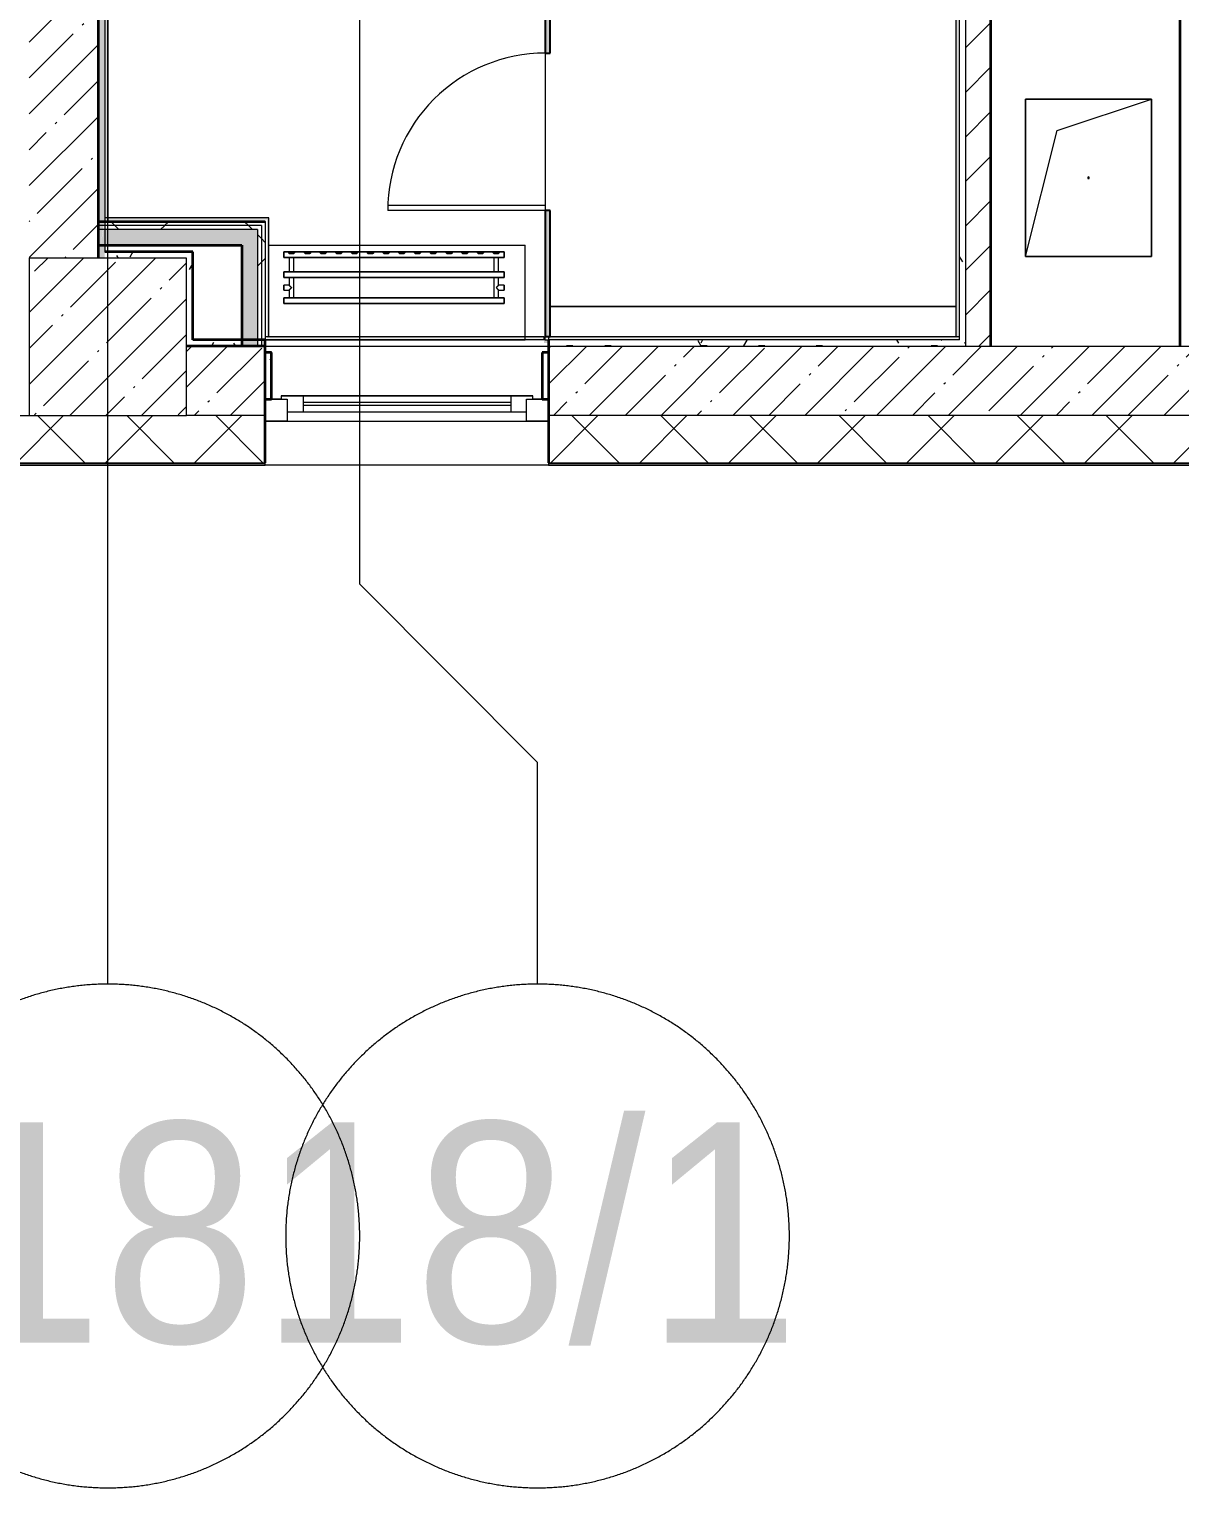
# Model space of a CAD drawing. Header units: millimetres. Extents: x 3914 to 443608, y -156176 to 78197.
# Drawn here: x 240374 to 244029, y -149484 to -144851 of the extents above; entities that cross this region are included whole.
import ezdxf

# ---------------------------------------------------------------- set-up
doc = ezdxf.new("R2010")
doc.units = ezdxf.units.MM
doc.linetypes.add('50_200_ШТРИХ_1Т_ш5_п1_п1_', pattern=[700, 500, -100, 0, -100])
doc.layers.add('A-AREA-PATT-2', color=7, linetype='Continuous', lineweight=5, true_color=0xcde0ef, transparency=1)
for name, color, linetype, lineweight in [('A-DOOR-1', 7, 'Continuous', 5), ('A-FLOR', 7, 'Continuous', 9), ('A-GENM', 7, 'Continuous', 9), ('A-GENM-1', 7, 'Continuous', 25), ('A-GLAZ', 7, 'Continuous', 9), ('A-GLAZ-1', 7, 'Continuous', 5), ('A-WALL', 7, 'Continuous', 5), ('A-WALL-1', 7, 'Continuous', 35), ('I-WALL', 7, 'Continuous', 5), ('S-COLS', 7, 'Continuous', 9), ('S-COLS-1', 7, 'Continuous', 5), ('Оси', 7, 'Continuous', 9), ('Оси-1', 7, '50_200_ШТРИХ_1Т_ш5_п1_п1_', 9)]:
    doc.layers.add(name, color=color, linetype=linetype, lineweight=lineweight)
doc.layers.add('A-WALL-FNSH-1', color=9, linetype='Continuous', lineweight=5, true_color=0x808080)
doc.layers.add('M-EQPM-6', color=7, linetype='Continuous', lineweight=9, true_color=0xd0d4d8)
doc.styles.add('Arial', font='arial.ttf', dxfattribs={"width": 0.9, "height": 700})
pattern_1 = [(45, (174964.42, -145977.62), (-114.04925, 114.04925), []), (45, (175078.47, -145977.62), (-114.04925, 114.04925), [201.612, -40.322, 6.706, -33.617])]
pattern_2 = [(0, (174964.42, -145977.62), (243.84, 60.96), [20.117, -162.763, 20.117, -162.763, -975.36]), (0, (174964.42, -145977.62), (243.84, 60.96), [-365.76, 20.117, -345.643, 20.117, -162.763, -426.72]), (0, (174964.42, -145977.62), (243.84, 60.96), [-914.4, 20.117, -101.803, 20.117, -284.683]), (120, (175055.86, -145947.14), (-174.71291, 180.691634), [20.117, -162.763, 20.117, -162.763, -975.36]), (120, (175055.86, -145947.14), (-174.71291, 180.691634), [-365.76, 20.117, -345.643, 20.117, -162.763, -426.72]), (120, (175055.86, -145947.14), (-174.71291, 180.691634), [-914.4, 20.117, -101.803, 20.117, -284.683]), (240, (175086.34, -145825.22), (-69.12709, -241.651634), [20.117, -162.763, 20.117, -162.763, -975.36]), (240, (175086.34, -145825.22), (-69.12709, -241.651634), [-365.76, 20.117, -345.643, 20.117, -162.763, -426.72]), (240, (175086.34, -145825.22), (-69.12709, -241.651634), [-914.4, 20.117, -101.803, 20.117, -284.683])]
pattern_3 = [(45, (174964.42, -145977.62), (-212.132, 212.132), []), (135, (174964.42, -145977.62), (-212.132, -212.132), [])]

# ---------------------------------------------------------------- blocks, each defined once
blk = doc.blocks.new('BSC_Колонна _Прямоугольная - 500х500-V290-Объем проектирования 2 этажа')
at = {"layer": 'S-COLS-1'}
h = blk.add_hatch(dxfattribs=at)
h.set_pattern_fill('FP_16', color=256, style=0, pattern_type=2)
h.set_pattern_definition([(45, (-65660, -150), (-114.04925, 114.04925), []), (45, (-65545.95, -150), (-114.04925, 114.04925), [201.613, -40.323, 6.706, -33.617])])
h.paths.add_polyline_path([(250, -250), (250, 250), (-250, 250), (-250, -250), (220.9, -250)])
for p, q in [((250, 250), (-250, 250)), ((-250, 250), (-250, -250)), ((250, -250), (250, 250)), ((-250, -250), (250, -250))]:
    blk.add_line(p, q, dxfattribs=at)
blk = doc.blocks.new('120_Окно_СКБ_1Ст - 120_Окно_СКБ_1Ст 900х2500_h_-22445987-Объем проектирования 2 этажа')
at = {"layer": 'A-GLAZ'}
for p, q in [((-450, -127), (-450, -57)), ((-450, -57), (-380, -57)), ((-380, -57), (-380, -127)), ((380, -87), (-380, -87)), ((-380, -87), (-380, -127)), ((-330, -137), (-330, -87)), ((330, -137), (330, -87)), ((380, -127), (380, -57)), ((380, -57), (450, -57)), ((380, -127), (380, -87)), ((450, -57), (450, -127)), ((-380, -127), (-450, -127)), ((-380, -127), (-400, -127)), ((-400, -127), (-400, -137)), ((-400, -137), (400, -137)), ((400, -137), (-400, -137)), ((450, -127), (380, -127)), ((400, -127), (380, -127)), ((400, -137), (400, -127))]:
    blk.add_line(p, q, dxfattribs=at)
at = {"layer": 'A-GLAZ-1'}
for p, q in [((450, -57), (-450, -57)), ((-430, -127), (-400, -127)), ((-330, -107), (330, -107)), ((330, -117), (-330, -117)), ((400, -127), (430, -127))]:
    blk.add_line(p, q, dxfattribs=at)
blk = doc.blocks.new('GM_Отверстие прямоугольное _в плите_ - Отверстие-21609437-Объем проектирования 2 этажа')
at = {"layer": 'A-GENM'}
for p, q in [((-200, -250), (-200, 250)), ((-200, 250), (200, 250)), ((200, 250), (-200, 250)), ((-200, 250), (-200, -250)), ((-100, 150), (200, 250)), ((200, 250), (200, -250)), ((200, -250), (200, 250)), ((-200, -250), (-100, 150)), ((200, -250), (-200, -250)), ((-200, -250), (200, -250))]:
    blk.add_line(p, q, dxfattribs=at)
for start, end in [(360, 180), (180, 360)]:
    blk.add_arc((0, 0), 2.5, start, end, dxfattribs=at)
blk = doc.blocks.new('radiator_prado_classic_z_tip_30_po exemplyaru - Classic Z Тип 30-500-V465-Объем проектирования 2 этажа')
at = {"layer": 'M-EQPM-6'}
for p, q in [((0, 228), (0, 210)), ((700, 228), (0, 228)), ((0, 210), (0, 228)), ((0, 228), (12.5, 228)), ((0, 210), (700, 210)), ((17.8, 210), (0, 210)), ((12.5, 228), (37.5, 228)), ((37.5, 228), (12.5, 228)), ((12.5, 228), (37.5, 228)), ((12.5, 228), (17.5, 223)), ((12.5, 228), (17.5, 223)), ((32.5, 223), (17.5, 223)), ((17.5, 223), (32.5, 223)), ((17.5, 210), (17.5, 164)), ((17.5, 210), (17.5, 164)), ((17.8, 210), (17.5, 210)), ((17.5, 210), (17.8, 210)), ((17.8, 210), (17.5, 210)), ((17.5, 210), (31.5, 210)), ((18.5, 210), (17.8, 210)), ((17.8, 210), (23.1, 210)), ((28.7, 210), (17.8, 210)), ((19.7, 210), (18.5, 210)), ((21.2, 210), (19.7, 210)), ((25, 210), (21.2, 210)), ((23.1, 210), (25, 210)), ((26.9, 210), (25, 210)), ((25, 210), (32.2, 210)), ((28.7, 210), (26.9, 210)), ((30.3, 210), (28.7, 210)), ((32.2, 210), (28.7, 210)), ((31.5, 210), (30.3, 210)), ((32.2, 210), (31.5, 210)), ((31.5, 210), (32.5, 210)), ((32.5, 210), (32.2, 210)), ((32.2, 210), (32.5, 210)), ((32.5, 210), (32.2, 210)), ((667.8, 210), (32.2, 210)), ((32.5, 223), (37.5, 228)), ((37.5, 228), (32.5, 223)), ((32.5, 164), (32.5, 210)), ((32.5, 164), (32.5, 210)), ((37.5, 228), (62.5, 228)), ((62.5, 228), (87.5, 228)), ((87.5, 228), (62.5, 228)), ((62.5, 228), (87.5, 228)), ((62.5, 228), (67.5, 223)), ((62.5, 228), (67.5, 223)), ((82.5, 223), (67.5, 223)), ((67.5, 223), (82.5, 223)), ((82.5, 223), (87.5, 228)), ((87.5, 228), (82.5, 223)), ((87.5, 228), (112.5, 228)), ((112.5, 228), (137.5, 228)), ((137.5, 228), (112.5, 228)), ((112.5, 228), (137.5, 228)), ((112.5, 228), (117.5, 223)), ((112.5, 228), (117.5, 223)), ((132.5, 223), (117.5, 223)), ((117.5, 223), (132.5, 223)), ((132.5, 223), (137.5, 228)), ((137.5, 228), (132.5, 223)), ((137.5, 228), (162.5, 228)), ((162.5, 228), (187.5, 228)), ((187.5, 228), (162.5, 228)), ((162.5, 228), (187.5, 228)), ((162.5, 228), (167.5, 223)), ((162.5, 228), (167.5, 223)), ((182.5, 223), (167.5, 223)), ((167.5, 223), (182.5, 223)), ((182.5, 223), (187.5, 228)), ((187.5, 228), (182.5, 223)), ((187.5, 228), (212.5, 228)), ((212.5, 228), (237.5, 228)), ((237.5, 228), (212.5, 228)), ((212.5, 228), (237.5, 228)), ((212.5, 228), (217.5, 223)), ((212.5, 228), (217.5, 223)), ((232.5, 223), (217.5, 223)), ((217.5, 223), (232.5, 223)), ((232.5, 223), (237.5, 228)), ((237.5, 228), (232.5, 223)), ((237.5, 228), (262.5, 228)), ((262.5, 228), (287.5, 228)), ((287.5, 228), (262.5, 228)), ((262.5, 228), (287.5, 228)), ((262.5, 228), (267.5, 223)), ((262.5, 228), (267.5, 223)), ((282.5, 223), (267.5, 223)), ((267.5, 223), (282.5, 223)), ((282.5, 223), (287.5, 228)), ((287.5, 228), (282.5, 223)), ((287.5, 228), (312.5, 228)), ((312.5, 228), (337.5, 228)), ((337.5, 228), (312.5, 228)), ((312.5, 228), (337.5, 228)), ((312.5, 228), (317.5, 223)), ((312.5, 228), (317.5, 223)), ((332.5, 223), (317.5, 223)), ((317.5, 223), (332.5, 223)), ((332.5, 223), (337.5, 228)), ((337.5, 228), (332.5, 223)), ((337.5, 228), (362.5, 228)), ((362.5, 228), (387.5, 228)), ((387.5, 228), (362.5, 228)), ((362.5, 228), (387.5, 228)), ((362.5, 228), (367.5, 223)), ((362.5, 228), (367.5, 223)), ((382.5, 223), (367.5, 223)), ((367.5, 223), (382.5, 223)), ((382.5, 223), (387.5, 228)), ((387.5, 228), (382.5, 223)), ((387.5, 228), (412.5, 228)), ((412.5, 228), (437.5, 228)), ((437.5, 228), (412.5, 228)), ((412.5, 228), (437.5, 228)), ((412.5, 228), (417.5, 223)), ((412.5, 228), (417.5, 223)), ((432.5, 223), (417.5, 223)), ((417.5, 223), (432.5, 223)), ((432.5, 223), (437.5, 228)), ((437.5, 228), (432.5, 223)), ((437.5, 228), (462.5, 228)), ((462.5, 228), (487.5, 228)), ((487.5, 228), (462.5, 228)), ((462.5, 228), (487.5, 228)), ((462.5, 228), (467.5, 223)), ((462.5, 228), (467.5, 223)), ((482.5, 223), (467.5, 223)), ((467.5, 223), (482.5, 223)), ((482.5, 223), (487.5, 228)), ((487.5, 228), (482.5, 223)), ((487.5, 228), (512.5, 228)), ((512.5, 228), (537.5, 228)), ((537.5, 228), (512.5, 228)), ((512.5, 228), (537.5, 228)), ((512.5, 228), (517.5, 223)), ((512.5, 228), (517.5, 223)), ((532.5, 223), (517.5, 223)), ((517.5, 223), (532.5, 223)), ((532.5, 223), (537.5, 228)), ((537.5, 228), (532.5, 223)), ((537.5, 228), (562.5, 228)), ((562.5, 228), (587.5, 228)), ((587.5, 228), (562.5, 228)), ((562.5, 228), (587.5, 228)), ((562.5, 228), (567.5, 223)), ((562.5, 228), (567.5, 223)), ((582.5, 223), (567.5, 223)), ((567.5, 223), (582.5, 223)), ((582.5, 223), (587.5, 228)), ((587.5, 228), (582.5, 223)), ((587.5, 228), (612.5, 228)), ((612.5, 228), (637.5, 228)), ((637.5, 228), (612.5, 228)), ((612.5, 228), (637.5, 228)), ((612.5, 228), (617.5, 223)), ((617.5, 223), (612.5, 228)), ((632.5, 223), (617.5, 223)), ((617.5, 223), (632.5, 223)), ((632.5, 223), (637.5, 228)), ((637.5, 228), (632.5, 223)), ((637.5, 228), (662.5, 228)), ((662.5, 228), (687.5, 228)), ((687.5, 228), (662.5, 228)), ((662.5, 228), (687.5, 228)), ((662.5, 228), (667.5, 223)), ((662.5, 228), (667.5, 223)), ((682.5, 223), (667.5, 223)), ((667.5, 223), (682.5, 223)), ((667.5, 210), (667.5, 164)), ((667.5, 210), (667.5, 164)), ((667.8, 210), (667.5, 210)), ((667.5, 210), (669.7, 210)), ((667.8, 210), (667.5, 210)), ((667.5, 210), (667.8, 210)), ((678.7, 210), (667.8, 210)), ((682.2, 210), (667.8, 210)), ((667.8, 210), (682.2, 210)), ((669.7, 210), (682.5, 210)), ((682.2, 210), (678.7, 210)), ((682.5, 210), (682.2, 210)), ((682.5, 210), (682.2, 210)), ((682.2, 210), (682.5, 210)), ((700, 210), (682.2, 210)), ((682.5, 223), (687.5, 228)), ((687.5, 228), (682.5, 223)), ((682.5, 164), (682.5, 210)), ((682.5, 164), (682.5, 210)), ((687.5, 228), (700, 228)), ((700, 210), (700, 228)), ((700, 228), (700, 210)), ((700, 164), (0, 164)), ((0, 164), (0, 146)), ((0, 146), (0, 164)), ((0, 164), (17.8, 164)), ((0, 146), (700, 146)), ((18.5, 146), (0, 146)), ((17.8, 164), (17.5, 164)), ((17.5, 164), (17.8, 164)), ((17.8, 164), (17.5, 164)), ((17.5, 164), (32.5, 164)), ((17.5, 146), (17.5, 121.5)), ((17.5, 146), (17.5, 121.5)), ((17.5, 146), (17.8, 146)), ((18.5, 146), (17.5, 146)), ((17.5, 146), (17.8, 146)), ((25, 146), (17.5, 146)), ((21.2, 164), (17.8, 164)), ((17.8, 164), (18.5, 164)), ((32.2, 164), (17.8, 164)), ((17.8, 146), (18.5, 146)), ((17.8, 146), (18.5, 146)), ((18.5, 164), (19.7, 164)), ((18.5, 146), (32.2, 146)), ((32.2, 146), (18.5, 146)), ((18.5, 146), (23.1, 146)), ((19.7, 164), (21.2, 164)), ((23.1, 164), (21.2, 164)), ((21.2, 164), (26.9, 164)), ((25, 164), (23.1, 164)), ((23.1, 146), (32.2, 146)), ((26.9, 164), (25, 164)), ((28.7, 146), (25, 146)), ((28.7, 164), (26.9, 164)), ((26.9, 164), (32.2, 164)), ((32.2, 164), (28.7, 164)), ((32.2, 146), (28.7, 146)), ((32.5, 164), (32.2, 164)), ((32.2, 164), (32.5, 164)), ((32.5, 164), (32.2, 164)), ((32.2, 164), (667.8, 164)), ((32.2, 146), (32.5, 146)), ((32.5, 146), (32.2, 146)), ((32.2, 146), (32.5, 146)), ((32.5, 146), (32.2, 146)), ((667.8, 146), (32.2, 146)), ((32.5, 82), (32.5, 146)), ((32.5, 82), (32.5, 146)), ((667.8, 164), (667.5, 164)), ((667.5, 164), (682.5, 164)), ((667.8, 164), (667.5, 164)), ((667.5, 164), (667.8, 164)), ((667.5, 146), (667.5, 82)), ((667.5, 146), (667.5, 82)), ((667.5, 146), (667.8, 146)), ((682.5, 146), (667.5, 146)), ((667.5, 146), (667.8, 146)), ((667.8, 146), (667.5, 146)), ((678.7, 164), (667.8, 164)), ((671.2, 164), (667.8, 164)), ((667.8, 164), (676.9, 164)), ((667.8, 146), (681.5, 146)), ((667.8, 146), (668.5, 146)), ((681.5, 146), (667.8, 146)), ((668.5, 146), (669.7, 146)), ((669.7, 146), (671.2, 146)), ((682.2, 164), (671.2, 164)), ((671.2, 146), (675, 146)), ((675, 146), (676.9, 146)), ((676.9, 164), (681.5, 164)), ((676.9, 146), (681.5, 146)), ((682.2, 164), (678.7, 164)), ((681.5, 164), (682.2, 164)), ((681.5, 146), (682.5, 146)), ((681.5, 146), (682.5, 146)), ((682.5, 146), (681.5, 146)), ((700, 146), (681.5, 146)), ((682.5, 164), (682.2, 164)), ((682.5, 164), (682.2, 164)), ((682.2, 164), (682.5, 164)), ((682.2, 164), (700, 164)), ((682.5, 121.5), (682.5, 146)), ((682.5, 121.5), (682.5, 146)), ((700, 146), (700, 164)), ((700, 164), (700, 146)), ((17.5, 121.5), (0, 121.5)), ((17.5, 121.5), (0, 121.5)), ((0, 121.5), (0, 120.5)), ((0, 106.5), (0, 121.5)), ((0, 120.5), (0, 107.5)), ((0, 120.5), (0, 119.3)), ((0, 114), (0, 120.5)), ((0, 120.5), (0, 120.5)), ((0, 119.3), (0, 117.8)), ((0, 117.8), (0, 114)), ((0, 114), (0, 110.3)), ((0, 112.1), (0, 114)), ((0, 110.3), (0, 112.1)), ((0, 107.5), (0, 110.3)), ((0, 110.3), (0, 108.7)), ((0, 108.7), (0, 107.5)), ((0, 107.5), (0, 106.5)), ((0, 107.5), (0, 107.5)), ((0, 106.5), (17.5, 106.5)), ((0, 106.5), (17.5, 106.5)), ((17.5, 106.5), (17.5, 82)), ((17.5, 106.5), (17.5, 82)), ((700, 121.5), (682.5, 121.5)), ((700, 121.5), (682.5, 121.5)), ((682.5, 82), (682.5, 106.5)), ((682.5, 106.5), (700, 106.5)), ((682.5, 82), (682.5, 106.5)), ((682.5, 106.5), (700, 106.5)), ((700, 121.5), (700, 106.5)), ((700, 120.5), (700, 121.5)), ((700, 121.5), (700, 120.5)), ((700, 120.5), (700, 121.5)), ((700, 107.5), (700, 120.5)), ((700, 120.5), (700, 119.3)), ((700, 119.3), (700, 120.5)), ((700, 119.3), (700, 117.8)), ((700, 114), (700, 119.3)), ((700, 117.8), (700, 115.9)), ((700, 115.9), (700, 114)), ((700, 114), (700, 112.1)), ((700, 110.3), (700, 114)), ((700, 112.1), (700, 110.3)), ((700, 110.3), (700, 108.7)), ((700, 107.5), (700, 110.3)), ((700, 108.7), (700, 107.5)), ((700, 106.5), (700, 107.5)), ((700, 107.5), (700, 106.5)), ((700, 106.5), (700, 107.5)), ((700, 82), (0, 82)), ((0, 82), (0, 64)), ((0, 64), (0, 82)), ((0, 82), (18.5, 82)), ((700, 64), (0, 64)), ((0, 64), (700, 64)), ((17.8, 82), (17.5, 82)), ((17.5, 82), (17.8, 82)), ((17.8, 82), (17.5, 82)), ((17.5, 82), (32.5, 82)), ((18.5, 82), (17.8, 82)), ((17.8, 82), (18.5, 82)), ((18.5, 82), (17.8, 82)), ((25, 82), (18.5, 82)), ((18.5, 82), (19.7, 82)), ((32.2, 82), (18.5, 82)), ((19.7, 82), (28.7, 82)), ((26.9, 82), (25, 82)), ((28.7, 82), (26.9, 82)), ((30.3, 82), (28.7, 82)), ((28.7, 82), (31.5, 82)), ((32.2, 82), (30.3, 82)), ((31.5, 82), (32.2, 82)), ((32.5, 82), (32.2, 82)), ((32.2, 82), (32.5, 82)), ((32.5, 82), (32.2, 82)), ((32.2, 82), (667.8, 82)), ((667.8, 82), (667.5, 82)), ((667.5, 82), (682.5, 82)), ((667.8, 82), (667.5, 82)), ((667.5, 82), (667.8, 82)), ((671.2, 82), (667.8, 82)), ((668.5, 82), (667.8, 82)), ((667.8, 82), (675, 82)), ((669.7, 82), (668.5, 82)), ((671.2, 82), (669.7, 82)), ((678.7, 82), (671.2, 82)), ((673.1, 82), (671.2, 82)), ((675, 82), (673.1, 82)), ((676.9, 82), (675, 82)), ((675, 82), (681.5, 82)), ((678.7, 82), (676.9, 82)), ((680.3, 82), (678.7, 82)), ((680.3, 82), (678.7, 82)), ((681.5, 82), (680.3, 82)), ((681.5, 82), (680.3, 82)), ((682.2, 82), (681.5, 82)), ((682.5, 82), (681.5, 82)), ((681.5, 82), (682.5, 82)), ((681.5, 82), (700, 82)), ((682.5, 82), (682.2, 82)), ((700, 64), (700, 82)), ((700, 82), (700, 64))]:
    blk.add_line(p, q, dxfattribs=at)
for points, knots in [([(23.6, 115.4), (23.1, 115.9), (22.4, 116.6), (21.6, 117.4), (21.1, 117.9), (20.8, 118.2), (20.5, 118.5), (20.2, 118.8), (19.9, 119.2), (19.6, 119.4), (19.3, 119.7), (19, 120), (18.7, 120.3), (18.5, 120.5), (18.3, 120.7), (18.1, 120.9), (17.9, 121.1), (17.8, 121.2), (17.7, 121.3), (17.5, 121.5), (17.5, 121.5), (17.5, 121.5)], [0.1428571, 0.1428571, 0.1428571, 0.1428571, 0.2857143, 0.3571429, 0.3928571, 0.4285714, 0.4642857, 0.5, 0.5357143, 0.5714286, 0.6071429, 0.6428571, 0.6785714, 0.7142857, 0.75, 0.7857143, 0.8214286, 0.8571429, 0.8928571, 0.9285714, 1, 1, 1, 1]), ([(18.5, 120.5), (18.4, 120.6), (18.3, 120.7), (18.1, 120.9), (17.9, 121.1), (17.8, 121.2), (17.7, 121.3), (17.5, 121.5), (17.5, 121.5), (17.5, 121.5)], [0.7142857, 0.7142857, 0.7142857, 0.7142857, 0.75, 0.7857143, 0.8214286, 0.8571429, 0.8928571, 0.9285714, 1, 1, 1, 1]), ([(17.5, 121.5), (17.5, 121.5), (17.5, 121.5), (17.7, 121.3), (17.8, 121.2), (17.9, 121.1), (18.1, 120.9), (18.3, 120.7), (18.4, 120.6), (18.5, 120.5)], [0, 0, 0, 0, 0.0714286, 0.1071429, 0.1428571, 0.1785714, 0.2142857, 0.25, 0.2857143, 0.2857143, 0.2857143, 0.2857143]), ([(17.5, 121.5), (17.5, 121.5), (17.5, 121.5), (17.7, 121.3), (17.8, 121.2), (17.9, 121.1), (18.1, 120.9), (18.3, 120.7), (18.4, 120.6), (18.5, 120.5)], [0, 0, 0, 0, 0.0714286, 0.1071429, 0.1428571, 0.1785714, 0.2142857, 0.25, 0.2857143, 0.2857143, 0.2857143, 0.2857143]), ([(25, 114), (24.5, 114.5), (23.6, 115.4), (22.4, 116.6), (21.6, 117.4), (21.1, 117.9), (20.8, 118.2), (20.5, 118.5), (20.2, 118.8), (19.8, 119.1), (19.6, 119.4), (19.3, 119.7), (19, 120), (18.7, 120.3), (18.5, 120.5), (18.3, 120.7), (18.1, 120.9), (17.9, 121.1), (17.8, 121.2), (17.7, 121.3), (17.5, 121.5), (17.5, 121.5), (17.5, 121.5)], [0, 0, 0, 0, 0.142857, 0.285714, 0.357143, 0.392857, 0.428571, 0.464286, 0.5, 0.535714, 0.571429, 0.607143, 0.642857, 0.678571, 0.714286, 0.75, 0.785714, 0.821429, 0.857143, 0.892857, 0.928571, 1, 1, 1, 1]), ([(17.5, 106.5), (17.5, 106.5), (17.5, 106.5), (17.7, 106.7), (17.8, 106.8), (17.9, 106.9), (18.1, 107.1), (18.3, 107.3), (18.5, 107.5), (18.7, 107.7), (19, 108), (19.3, 108.3), (19.6, 108.6), (19.8, 108.9), (20.3, 109.3), (20.7, 109.7), (21.1, 110.1), (21.6, 110.6), (22.4, 111.4), (23.6, 112.6), (24.5, 113.5), (25, 114)], [0, 0, 0, 0, 0.071429, 0.107143, 0.142857, 0.178571, 0.214286, 0.25, 0.285714, 0.321429, 0.357143, 0.392857, 0.428571, 0.464286, 0.5, 0.571429, 0.607143, 0.642857, 0.714286, 0.857143, 1, 1, 1, 1]), ([(23.6, 112.6), (23.1, 112.1), (22.4, 111.4), (21.6, 110.6), (21.1, 110.1), (20.8, 109.8), (20.5, 109.5), (20.2, 109.2), (19.9, 108.8), (19.6, 108.6), (19.3, 108.3), (19, 108), (18.7, 107.7), (18.5, 107.5), (18.3, 107.3), (18.1, 107.1), (17.9, 106.9), (17.8, 106.8), (17.7, 106.7), (17.5, 106.5), (17.5, 106.5), (17.5, 106.5)], [0.1428571, 0.1428571, 0.1428571, 0.1428571, 0.2857143, 0.3571429, 0.3928571, 0.4285714, 0.4642857, 0.5, 0.5357143, 0.5714286, 0.6071429, 0.6428571, 0.6785714, 0.7142857, 0.75, 0.7857143, 0.8214286, 0.8571429, 0.8928571, 0.9285714, 1, 1, 1, 1]), ([(23.6, 112.6), (23.1, 112.1), (22.4, 111.4), (21.6, 110.6), (21.1, 110.1), (20.8, 109.8), (20.5, 109.5), (20.2, 109.2), (19.8, 108.9), (19.6, 108.6), (19.3, 108.3), (19, 108), (18.7, 107.7), (18.5, 107.5), (18.3, 107.3), (18.1, 107.1), (17.9, 106.9), (17.8, 106.8), (17.7, 106.7), (17.5, 106.5), (17.5, 106.5), (17.5, 106.5)], [0.1428571, 0.1428571, 0.1428571, 0.1428571, 0.2857143, 0.3571429, 0.3928571, 0.4285714, 0.4642857, 0.5, 0.5357143, 0.5714286, 0.6071429, 0.6428571, 0.6785714, 0.7142857, 0.75, 0.7857143, 0.8214286, 0.8571429, 0.8928571, 0.9285714, 1, 1, 1, 1]), ([(17.5, 106.5), (17.5, 106.5), (17.5, 106.5), (17.7, 106.7), (17.8, 106.8), (17.9, 106.9), (18.1, 107.1), (18.3, 107.3), (18.4, 107.4), (18.5, 107.5)], [0, 0, 0, 0, 0.0714286, 0.1071429, 0.1428571, 0.1785714, 0.2142857, 0.25, 0.2857143, 0.2857143, 0.2857143, 0.2857143]), ([(18.5, 107.5), (18.4, 107.4), (18.3, 107.3), (18.1, 107.1), (17.9, 106.9), (17.8, 106.8), (17.7, 106.7), (17.5, 106.5), (17.5, 106.5), (17.5, 106.5)], [0.7142857, 0.7142857, 0.7142857, 0.7142857, 0.75, 0.7857143, 0.8214286, 0.8571429, 0.8928571, 0.9285714, 1, 1, 1, 1]), ([(18.5, 107.5), (18.4, 107.4), (18.3, 107.3), (18.1, 107.1), (17.9, 106.9), (17.8, 106.8), (17.7, 106.7), (17.5, 106.5), (17.5, 106.5), (17.5, 106.5)], [0.7142857, 0.7142857, 0.7142857, 0.7142857, 0.75, 0.7857143, 0.8214286, 0.8571429, 0.8928571, 0.9285714, 1, 1, 1, 1]), ([(19.6, 119.4), (19.7, 119.3), (19.9, 119.2), (20.3, 118.7), (20.7, 118.3), (21.1, 117.9), (21.6, 117.4), (21.9, 117.1), (22.1, 116.9)], [0.4285714, 0.4285714, 0.4285714, 0.4285714, 0.4642857, 0.5, 0.5714286, 0.6071429, 0.6428571, 0.7142857, 0.7142857, 0.7142857, 0.7142857]), ([(19.6, 119.4), (19.7, 119.3), (19.8, 119.1), (20.3, 118.7), (20.7, 118.3), (21.1, 117.9), (21.6, 117.4), (21.9, 117.1), (22.1, 116.9)], [0.4285714, 0.4285714, 0.4285714, 0.4285714, 0.4642857, 0.5, 0.5714286, 0.6071429, 0.6428571, 0.7142857, 0.7142857, 0.7142857, 0.7142857]), ([(19.6, 108.6), (19.7, 108.7), (19.9, 108.8), (20.3, 109.3), (20.7, 109.7), (21.1, 110.1), (21.6, 110.6), (21.9, 110.9), (22.1, 111.1)], [0.4285714, 0.4285714, 0.4285714, 0.4285714, 0.4642857, 0.5, 0.5714286, 0.6071429, 0.6428571, 0.7142857, 0.7142857, 0.7142857, 0.7142857]), ([(22.1, 111.1), (21.9, 110.9), (21.6, 110.6), (21.1, 110.1), (20.8, 109.8), (20.5, 109.5), (20.2, 109.2), (19.9, 108.8), (19.7, 108.7), (19.6, 108.6)], [0.2857143, 0.2857143, 0.2857143, 0.2857143, 0.3571429, 0.3928571, 0.4285714, 0.4642857, 0.5, 0.5357143, 0.5714286, 0.5714286, 0.5714286, 0.5714286]), ([(22.1, 116.9), (21.9, 117.1), (21.6, 117.4), (21.1, 117.9), (20.9, 118.1), (20.8, 118.2)], [0.2857143, 0.2857143, 0.2857143, 0.2857143, 0.3571429, 0.3928571, 0.4285714, 0.4285714, 0.4285714, 0.4285714]), ([(22.1, 111.1), (21.9, 110.9), (21.6, 110.6), (21.1, 110.1), (20.9, 109.9), (20.8, 109.8)], [0.2857143, 0.2857143, 0.2857143, 0.2857143, 0.3571429, 0.3928571, 0.4285714, 0.4285714, 0.4285714, 0.4285714]), ([(675, 114), (675.5, 114.5), (676.4, 115.4), (677.6, 116.6), (678.4, 117.4), (678.9, 117.9), (679.2, 118.2), (679.5, 118.5), (679.8, 118.8), (680.1, 119.2), (680.4, 119.4), (680.7, 119.7), (681, 120), (681.3, 120.3), (681.5, 120.5), (681.7, 120.7), (681.9, 120.9), (682.1, 121.1), (682.2, 121.2), (682.3, 121.3), (682.5, 121.5), (682.5, 121.5), (682.5, 121.5)], [0, 0, 0, 0, 0.142857, 0.285714, 0.357143, 0.392857, 0.428571, 0.464286, 0.5, 0.535714, 0.571429, 0.607143, 0.642857, 0.678571, 0.714286, 0.75, 0.785714, 0.821429, 0.857143, 0.892857, 0.928571, 1, 1, 1, 1]), ([(682.5, 106.5), (682.5, 106.5), (682.5, 106.5), (682.3, 106.7), (682.2, 106.8), (682.1, 106.9), (681.9, 107.1), (681.7, 107.3), (681.5, 107.5), (681.3, 107.7), (681, 108), (680.7, 108.3), (680.4, 108.6), (680.1, 108.8), (679.7, 109.3), (679.3, 109.7), (678.9, 110.1), (678.4, 110.6), (677.6, 111.4), (676.4, 112.6), (675.5, 113.5), (675, 114)], [0, 0, 0, 0, 0.071429, 0.107143, 0.142857, 0.178571, 0.214286, 0.25, 0.285714, 0.321429, 0.357143, 0.392857, 0.428571, 0.464286, 0.5, 0.571429, 0.607143, 0.642857, 0.714286, 0.857143, 1, 1, 1, 1]), ([(680.4, 119.4), (680.3, 119.3), (680.1, 119.2), (679.7, 118.7), (679.3, 118.3), (678.9, 117.9), (678.4, 117.4), (678.1, 117.1), (677.9, 116.9)], [0.4285714, 0.4285714, 0.4285714, 0.4285714, 0.4642857, 0.5, 0.5714286, 0.6071429, 0.6428571, 0.7142857, 0.7142857, 0.7142857, 0.7142857]), ([(680.4, 119.4), (680.3, 119.3), (680.1, 119.2), (679.7, 118.7), (679.3, 118.3), (678.9, 117.9), (678.4, 117.4), (678.1, 117.1), (677.9, 116.9)], [0.4285714, 0.4285714, 0.4285714, 0.4285714, 0.4642857, 0.5, 0.5714286, 0.6071429, 0.6428571, 0.7142857, 0.7142857, 0.7142857, 0.7142857]), ([(677.9, 116.9), (678.1, 117.1), (678.4, 117.4), (678.9, 117.9), (679.2, 118.2), (679.5, 118.5), (679.8, 118.8), (680.1, 119.2), (680.3, 119.3), (680.4, 119.4)], [0.2857143, 0.2857143, 0.2857143, 0.2857143, 0.3571429, 0.3928571, 0.4285714, 0.4642857, 0.5, 0.5357143, 0.5714286, 0.5714286, 0.5714286, 0.5714286]), ([(677.9, 111.1), (678.1, 110.9), (678.4, 110.6), (678.9, 110.1), (679.2, 109.8), (679.5, 109.5), (679.8, 109.2), (680.1, 108.8), (680.3, 108.7), (680.4, 108.6)], [0.2857143, 0.2857143, 0.2857143, 0.2857143, 0.3571429, 0.3928571, 0.4285714, 0.4642857, 0.5, 0.5357143, 0.5714286, 0.5714286, 0.5714286, 0.5714286]), ([(677.9, 111.1), (678.1, 110.9), (678.4, 110.6), (678.9, 110.1), (679.1, 109.9), (679.2, 109.8)], [0.2857143, 0.2857143, 0.2857143, 0.2857143, 0.3571429, 0.3928571, 0.4285714, 0.4285714, 0.4285714, 0.4285714]), ([(680.4, 108.6), (680.3, 108.7), (680.1, 108.8), (679.7, 109.3), (679.3, 109.7), (678.9, 110.1), (678.4, 110.6), (678.1, 110.9), (677.9, 111.1)], [0.4285714, 0.4285714, 0.4285714, 0.4285714, 0.4642857, 0.5, 0.5714286, 0.6071429, 0.6428571, 0.7142857, 0.7142857, 0.7142857, 0.7142857]), ([(682.5, 121.5), (682.5, 121.5), (682.5, 121.5), (682.3, 121.3), (682.2, 121.2), (682.1, 121.1), (681.9, 120.9), (681.7, 120.7), (681.6, 120.6), (681.5, 120.5)], [0, 0, 0, 0, 0.0714286, 0.1071429, 0.1428571, 0.1785714, 0.2142857, 0.25, 0.2857143, 0.2857143, 0.2857143, 0.2857143]), ([(682.5, 121.5), (682.5, 121.5), (682.5, 121.5), (682.3, 121.3), (682.2, 121.2), (682.1, 121.1), (681.9, 120.9), (681.7, 120.7), (681.6, 120.6), (681.5, 120.5)], [0, 0, 0, 0, 0.0714286, 0.1071429, 0.1428571, 0.1785714, 0.2142857, 0.25, 0.2857143, 0.2857143, 0.2857143, 0.2857143]), ([(681.5, 120.5), (681.6, 120.6), (681.7, 120.7), (681.9, 120.9), (682.1, 121.1), (682.2, 121.2), (682.3, 121.3), (682.5, 121.5), (682.5, 121.5), (682.5, 121.5)], [0.7142857, 0.7142857, 0.7142857, 0.7142857, 0.75, 0.7857143, 0.8214286, 0.8571429, 0.8928571, 0.9285714, 1, 1, 1, 1]), ([(681.5, 107.5), (681.6, 107.4), (681.7, 107.3), (681.9, 107.1), (682.1, 106.9), (682.2, 106.8), (682.3, 106.7), (682.5, 106.5), (682.5, 106.5), (682.5, 106.5)], [0.7142857, 0.7142857, 0.7142857, 0.7142857, 0.75, 0.7857143, 0.8214286, 0.8571429, 0.8928571, 0.9285714, 1, 1, 1, 1]), ([(681.5, 107.5), (681.6, 107.4), (681.7, 107.3), (681.9, 107.1), (682.1, 106.9), (682.2, 106.8), (682.3, 106.7), (682.5, 106.5), (682.5, 106.5), (682.5, 106.5)], [0.7142857, 0.7142857, 0.7142857, 0.7142857, 0.75, 0.7857143, 0.8214286, 0.8571429, 0.8928571, 0.9285714, 1, 1, 1, 1]), ([(682.5, 106.5), (682.5, 106.5), (682.5, 106.5), (682.3, 106.7), (682.2, 106.8), (682.1, 106.9), (681.9, 107.1), (681.7, 107.3), (681.6, 107.4), (681.5, 107.5)], [0, 0, 0, 0, 0.0714286, 0.1071429, 0.1428571, 0.1785714, 0.2142857, 0.25, 0.2857143, 0.2857143, 0.2857143, 0.2857143])]:
    blk.add_open_spline(points, degree=3, knots=knots, dxfattribs=at)
for points in [[(19.6, 119.4), (19.5, 119.5), (19.3, 119.7), (19, 120), (18.7, 120.3), (18.6, 120.4), (18.5, 120.5)], [(18.5, 120.5), (18.6, 120.4), (18.7, 120.3), (19, 120), (19.3, 119.7), (19.5, 119.5), (19.6, 119.4)], [(18.5, 120.5), (18.6, 120.4), (18.7, 120.3), (19, 120), (19.3, 119.7), (19.5, 119.5), (19.6, 119.4)], [(18.5, 107.5), (18.6, 107.6), (18.7, 107.7), (19, 108), (19.3, 108.3), (19.5, 108.5), (19.6, 108.6)], [(19.6, 108.6), (19.5, 108.5), (19.3, 108.3), (19, 108), (18.7, 107.7), (18.6, 107.6), (18.5, 107.5)], [(19.6, 108.6), (19.5, 108.5), (19.3, 108.3), (19, 108), (18.7, 107.7), (18.6, 107.6), (18.5, 107.5)], [(20.8, 118.2), (20.7, 118.3), (20.5, 118.5), (20.2, 118.8), (19.9, 119.2), (19.7, 119.3), (19.6, 119.4)], [(20.8, 109.8), (20.7, 109.7), (20.5, 109.5), (20.2, 109.2), (19.8, 108.9), (19.7, 108.7), (19.6, 108.6)], [(23.6, 115.4), (23.1, 115.9), (22.6, 116.4), (22.1, 116.9)], [(22.1, 116.9), (22.6, 116.4), (23.1, 115.9), (23.6, 115.4)], [(22.1, 116.9), (22.6, 116.4), (23.1, 115.9), (23.6, 115.4)], [(22.1, 111.1), (22.6, 111.6), (23.1, 112.1), (23.6, 112.6)], [(23.6, 112.6), (23.1, 112.1), (22.6, 111.6), (22.1, 111.1)], [(23.6, 112.6), (23.1, 112.1), (22.6, 111.6), (22.1, 111.1)], [(25, 114), (24.5, 114.5), (24, 115), (23.6, 115.4)], [(23.6, 115.4), (24, 115), (24.5, 114.5), (25, 114)], [(23.6, 115.4), (24, 115), (24.5, 114.5), (25, 114)], [(23.6, 115.4), (24, 115), (24.5, 114.5), (25, 114)], [(23.6, 115.4), (24, 115), (24.5, 114.5), (25, 114)], [(23.6, 112.6), (24, 113), (24.5, 113.5), (25, 114)], [(23.6, 112.6), (24, 113), (24.5, 113.5), (25, 114)], [(25, 114), (24.5, 113.5), (24, 113), (23.6, 112.6)], [(25, 114), (24.5, 113.5), (24, 113), (23.6, 112.6)], [(677.9, 116.9), (677.4, 116.4), (676.4, 115.4), (675.5, 114.5), (675, 114)], [(677.9, 116.9), (677.4, 116.4), (676.4, 115.4), (675.5, 114.5), (675, 114)], [(675, 114), (675.5, 114.5), (676.4, 115.4), (677.4, 116.4), (677.9, 116.9)], [(675, 114), (675.5, 113.5), (676, 113), (676.4, 112.6)], [(675, 114), (675.5, 113.5), (676.4, 112.6), (677.4, 111.6), (677.9, 111.1)], [(677.9, 111.1), (677.4, 111.6), (676.4, 112.6), (675.5, 113.5), (675, 114)], [(676.4, 112.6), (676.9, 112.1), (677.4, 111.6), (677.9, 111.1)], [(679.2, 109.8), (679.3, 109.7), (679.5, 109.5), (679.8, 109.2), (680.1, 108.8), (680.3, 108.7), (680.4, 108.6)], [(681.5, 120.5), (681.4, 120.4), (681.3, 120.3), (681, 120), (680.7, 119.7), (680.5, 119.5), (680.4, 119.4)], [(681.5, 120.5), (681.4, 120.4), (681.3, 120.3), (681, 120), (680.7, 119.7), (680.5, 119.5), (680.4, 119.4)], [(680.4, 119.4), (680.5, 119.5), (680.7, 119.7), (681, 120), (681.3, 120.3), (681.4, 120.4), (681.5, 120.5)], [(680.4, 108.6), (680.5, 108.5), (680.7, 108.3), (681, 108), (681.3, 107.7), (681.4, 107.6), (681.5, 107.5)], [(680.4, 108.6), (680.5, 108.5), (680.7, 108.3), (681, 108), (681.3, 107.7), (681.4, 107.6), (681.5, 107.5)], [(681.5, 107.5), (681.4, 107.6), (681.3, 107.7), (681, 108), (680.7, 108.3), (680.5, 108.5), (680.4, 108.6)]]:
    blk.add_open_spline(points, degree=3, dxfattribs=at)
blk = doc.blocks.new('131_Сантехническая перегородка_Дверь_сдвиг_ - СД-1-30823593-Объем проектирования 2 этажа')
at = {"layer": 'A-GENM'}
for points in [[(0, -3), (0, -8), (400, -8), (400, 8), (0, 8)], [(900, 8), (900, -8), (1089, -8), (1089, 8)]]:
    blk.add_hatch(color=256, dxfattribs=at).paths.add_polyline_path(points)
at = {"layer": 'A-DOOR-1'}
for p, q in [((416, 508), (400, 508)), ((400, 8), (400, 508)), ((416, 8), (416, 508)), ((416, 8), (400, 8))]:
    blk.add_line(p, q, dxfattribs=at)
blk.add_arc((400, 8), 500, 360, 90, dxfattribs=at)
at = {"layer": 'A-GENM-1'}
for p, q in [((400, 8), (0, 8)), ((0, 8), (0, -8)), ((400, -8), (400, 8)), ((1100, 8), (900, 8)), ((900, 8), (900, -8)), ((1100, -8), (1100, 8)), ((0, -8), (400, -8)), ((900, -8), (1100, -8))]:
    blk.add_line(p, q, dxfattribs=at)
blk = doc.blocks.new('Ось сетки - D8-29747960-Объем проектирования 2 этажа')
at = {"layer": 'Оси-1'}
for start, end in [(360, 180), (180, 360)]:
    blk.add_arc((0, 0), 4, start, end, dxfattribs=at)

msp = doc.modelspace()

# ---------------------------------------------------------------- hatches: boundary and pattern name
at = {"layer": 'A-AREA-PATT-2'}
h = msp.add_hatch(color=256, dxfattribs=at)
h.paths.add_polyline_path([(242009.4, -145847.6), (242024.4, -145847.6), (242024.4, -145837.6), (242009.4, -145837.6)])
h.paths.add_polyline_path([(243323.9, -145832.1), (243323.9, -142243.1), (242018.9, -142243.1), (242018.9, -138328.6), (242013.4, -138328.6), (242013.4, -141512.6), (241864.4, -141512.6), (241864.4, -141712.6), (242013.4, -141712.6), (242013.4, -142248.6), (243318.4, -142248.6), (243318.4, -145826.6), (242024.4, -145826.6), (242024.4, -145832.1), (243318.4, -145832.1)])
h.paths.add_polyline_path([(241929.4, -145832.1), (242009.4, -145832.1), (242009.4, -145826.6), (241135.4, -145826.6), (241133.1, -145450.1), (240625.4, -145450.1), (240625.4, -138608.6), (240905.4, -138608.6), (240905.4, -138328.6), (240919.4, -138328.6), (240919.4, -138323.1), (240899.9, -138323.1), (240899.9, -138603.1), (240619.9, -138603.1), (240619.9, -145455.6), (241129.9, -145455.6), (241129.9, -145832.1), (241883.1, -145832.1)])
h.paths.add_polyline_path([(243252.1, -144751), (243270.4, -144748.8), (243279.6, -144742.1), (243279.6, -144735.6), (243271.1, -144736.4), (243268.5, -144739.1), (243259.7, -144742.7), (243237.7, -144735.6), (243239.8, -144742.1), (243249.5, -144749.1)])
h.paths.add_polyline_path([(243240.9, -144719.6), (243248.3, -144718.8), (243250.9, -144716.2), (243259.7, -144712.5), (243281.7, -144719.6), (243279.6, -144713.2), (243267.3, -144704.2), (243249.1, -144706.4), (243239.8, -144713.2), (243239.8, -144719.6)])
h.paths.add_polyline_path([(243268.8, -143651), (243281.1, -143642.1), (243281.1, -143635.6), (243272.9, -143635.6), (243270, -143639.1), (243261.2, -143642.7), (243239.2, -143635.6), (243241.3, -143642.1), (243253.6, -143651), (243261.2, -143651)])
h.paths.add_polyline_path([(243239.2, -143619.6), (243249.8, -143618.8), (243252.4, -143616.2), (243261.2, -143612.5), (243283.2, -143619.6), (243281.1, -143613.2), (243268.8, -143604.2), (243250.5, -143606.4), (243241.3, -143613.2)])
at = {"layer": 'A-WALL'}
h = msp.add_hatch(dxfattribs=at)
h.set_pattern_fill('FP_24', color=256, style=0, pattern_type=2)
h.set_pattern_definition([(45, (174964.42, -145977.62), (-141.42136, 141.42136), []), (135, (174964.42, -145977.62), (-141.42136, -141.42136), [])])
h.paths.add_polyline_path([(250444.4, -146227.6), (250664.4, -146227.6), (250664.4, -146077.6), (246524.4, -146077.6), (246524.4, -146227.6), (250240.9, -146227.6)])
h.paths.add_polyline_path([(242290.8, -146227.6), (245624.4, -146227.6), (245624.4, -146077.6), (242024.4, -146077.6), (242024.4, -146227.6)])
h.paths.add_polyline_path([(240374.4, -146227.6), (241124.4, -146227.6), (241124.4, -146077.6), (240124.4, -146077.6), (240124.4, -146227.6)])
h.paths.add_polyline_path([(236374.4, -146227.6), (237024.4, -146227.6), (237024.4, -146077.6), (235874.4, -146077.6), (235874.4, -146227.6)])
h.paths.add_polyline_path([(233774.4, -146227.6), (233774.4, -146077.6), (233024.4, -146077.6), (233024.4, -146227.6), (233618, -146227.6)])
h.paths.add_polyline_path([(231374.4, -146227.6), (232124.4, -146227.6), (232124.4, -146077.6), (231374.4, -146077.6), (231374.4, -146095.6)])
h.paths.add_polyline_path([(226874.4, -146227.6), (228274.4, -146227.6), (228274.4, -146077.6), (226874.4, -146077.6)])
h.paths.add_polyline_path([(222777, -146227.6), (223774.4, -146227.6), (223774.4, -146077.6), (222374.4, -146077.6), (222374.4, -146227.6)])
h.paths.add_polyline_path([(217874.4, -146227.6), (219000.8, -146227.6), (219000.8, -146077.6), (217624.4, -146077.6), (217624.4, -146227.6), (217717.8, -146227.6)])
h.paths.add_polyline_path([(220274.4, -146227.6), (220274.4, -146077.6), (219900.8, -146077.6), (219900.8, -146227.6)])
h.paths.add_polyline_path([(213454.4, -146227.6), (214524.4, -146227.6), (214524.4, -146077.6), (212954.4, -146077.6), (212954.4, -146227.6), (213381.4, -146227.6)])
h.paths.add_polyline_path([(207974.4, -146227.6), (208834.4, -146227.6), (208834.4, -146077.6), (207974.4, -146077.6), (207974.4, -146095.6)])
h.paths.add_polyline_path([(209767.8, -146227.6), (210854.4, -146227.6), (210854.4, -146077.6), (209734.4, -146077.6), (209734.4, -146227.6)])
h.paths.add_polyline_path([(204708.6, -146227.6), (205874.4, -146227.6), (205874.4, -146077.6), (204174.2, -146077.6), (204174.2, -146227.6)])
h.paths.add_polyline_path([(197481.3, -146227.6), (197674.4, -146227.6), (197674.4, -146077.6), (196574.4, -146077.6), (196574.4, -146227.6), (197474.4, -146227.6)])
h.paths.add_polyline_path([(201094.9, -146227.6), (201374.2, -146227.6), (201374.2, -146077.6), (199774.4, -146077.6), (199774.4, -146227.6), (200524.4, -146227.6)])
h.paths.add_polyline_path([(191624.4, -146227.6), (192224.4, -146227.6), (192224.4, -146077.6), (191074.4, -146077.6), (191074.4, -146227.6)])
h.paths.add_polyline_path([(193774.4, -146227.6), (193774.4, -146077.6), (193124.4, -146077.6), (193124.4, -146227.6), (193144.9, -146227.6)])
h.paths.add_polyline_path([(187124.4, -146227.6), (187974.4, -146227.6), (187974.4, -146077.6), (186624.4, -146077.6), (186624.4, -146227.6), (186640.3, -146227.6)])
h.paths.add_polyline_path([(181581.1, -146227.6), (183524.4, -146227.6), (183524.4, -146077.6), (179594.4, -146077.6), (179594.4, -146227.6), (180858.4, -146227.6)])
h.paths.add_polyline_path([(174854.4, -146227.6), (178694.4, -146227.6), (178694.4, -146077.6), (174704.4, -146077.6), (174704.4, -146227.6)])
at = {"layer": 'I-WALL'}
h = msp.add_hatch(dxfattribs=at)
h.set_pattern_fill('FP_1', color=256, style=0, pattern_type=2)
h.set_pattern_definition(pattern_1)
h.paths.add_polyline_path([(240546.5, -145577.6), (240594.4, -145577.6), (240594.4, -138577.6), (240374.4, -138577.6), (240374.4, -145577.6), (240538, -145577.6)])
h = msp.add_hatch(dxfattribs=at)
h.set_pattern_fill('FP_191', color=256, style=0, pattern_type=2)
h.set_pattern_definition(pattern_2)
h.paths.add_polyline_path([(240594.4, -145577.6), (240614.4, -145577.6), (240614.4, -145537.1), (240601.4, -145537.1), (240614.4, -145451.1), (240614.4, -138577.6), (240594.4, -138577.6), (240594.4, -145525.6)])
h = msp.add_hatch(dxfattribs=at)
h.set_pattern_fill('FP_191', color=256, style=0, pattern_type=2)
h.set_pattern_definition(pattern_2)
h.paths.add_polyline_path([(243349.4, -145837.6), (243349.4, -142217.6), (243329.4, -142217.6), (243329.4, -145837.6)])
h = msp.add_hatch(dxfattribs=at)
h.set_pattern_fill('FP_22', color=256, style=0, pattern_type=2)
h.set_pattern_definition([(45, (174964.42, -145977.62), (-70.71068, 70.71068), [])])
h.paths.add_polyline_path([(243349.5, -145857.6), (243429.4, -145857.6), (243429.4, -142217.6), (243349.4, -142217.6), (243349.4, -145857.6)])
h = msp.add_hatch(dxfattribs=at)
h.set_pattern_fill('FP_192', color=256, style=0, pattern_type=2)
h.set_pattern_definition(pattern_3)
h.paths.add_polyline_path([(241111.9, -145487.1), (241111.9, -145474.6), (240612.2, -145475.1), (240610.1, -145487.1), (241099.4, -145487.1)])
h = msp.add_hatch(dxfattribs=at)
h.set_pattern_fill('FP_192', color=256, style=0, pattern_type=2)
h.set_pattern_definition(pattern_3)
h.paths.add_polyline_path([(240874.4, -145474.6), (241124.4, -145474.6), (241124.4, -145462.1), (240614.4, -145462.1), (240614.4, -145474.6), (240845.3, -145474.6)])
h = msp.add_hatch(dxfattribs=at)
h.set_pattern_fill('FP_192', color=256, style=0, pattern_type=2)
h.set_pattern_definition(pattern_3)
h.paths.add_polyline_path([(241120, -145837.6), (241124.4, -145837.6), (241124.4, -145474.6), (241111.9, -145474.6), (241111.9, -145837.6)])
for points in [[(240601.4, -145537.1), (241099.4, -145537.1), (241099.4, -145487.1), (240609.8, -145488.8), (240606.9, -145505.7)], [(241049.4, -145857.6), (241099.4, -145857.6), (241099.4, -145537.1), (241049.4, -145537.1), (241049.4, -145837.6)]]:
    msp.add_hatch(color=256, dxfattribs=at).paths.add_polyline_path(points)
h = msp.add_hatch(dxfattribs=at)
h.set_pattern_fill('FP_192', color=256, style=0, pattern_type=2)
h.set_pattern_definition(pattern_3)
h.paths.add_polyline_path([(241099.4, -145837.6), (241111.9, -145837.6), (241111.9, -145487.1), (241099.4, -145487.1), (241099.4, -145826.6)])
h = msp.add_hatch(dxfattribs=at)
h.set_pattern_fill('FP_191', color=256, style=0, pattern_type=2)
h.set_pattern_definition(pattern_2)
h.paths.add_polyline_path([(240894.4, -145577.6), (240894.4, -145557.6), (240614.4, -145557.6), (240614.4, -145577.6), (240874.4, -145577.6)])
h = msp.add_hatch(dxfattribs=at)
h.set_pattern_fill('FP_191', color=256, style=0, pattern_type=2)
h.set_pattern_definition(pattern_2)
h.paths.add_polyline_path([(240894.4, -145857.6), (240894.4, -145577.6), (240874.4, -145577.6), (240874.4, -145857.6)])
h = msp.add_hatch(dxfattribs=at)
h.set_pattern_fill('FP_191', color=256, style=0, pattern_type=2)
h.set_pattern_definition(pattern_2)
h.paths.add_polyline_path([(243329.4, -145857.6), (243349.4, -145857.6), (243349.4, -145837.6), (242024.4, -145837.6), (242024.4, -145857.6), (242290.8, -145857.6)])
h.paths.add_polyline_path([(240894.4, -145857.6), (241049.4, -145857.6), (241049.4, -145837.6), (240894.4, -145837.6)])
h.paths.add_polyline_path([(241099.4, -145857.6), (241124.4, -145857.6), (241124.4, -145837.6), (241099.4, -145839.8)])
h = msp.add_hatch(dxfattribs=at)
h.set_pattern_fill('FP_1', color=256, style=0, pattern_type=2)
h.set_pattern_definition(pattern_1)
h.paths.add_polyline_path([(241124.4, -146077.6), (241124.4, -145857.6), (240874.4, -145857.6), (240874.4, -146077.6)])
h.paths.add_polyline_path([(242024.4, -146077.6), (245624.4, -146077.6), (245624.4, -145857.6), (242024.4, -145857.6), (242024.4, -145896.2)])
h.paths.add_polyline_path([(246524.4, -146077.6), (246824.4, -146077.6), (246824.4, -145857.6), (246524.4, -145857.6), (246524.4, -145990.6)])
h = msp.add_hatch(dxfattribs=at)
h.set_pattern_fill('FP_191', color=256, style=0, pattern_type=2)
h.set_pattern_definition(pattern_2)
h.paths.add_polyline_path([(241144.4, -146025.6), (241144.4, -145877.6), (241124.4, -145877.6), (241124.4, -146025.6)])
h = msp.add_hatch(dxfattribs=at)
h.set_pattern_fill('FP_191', color=256, style=0, pattern_type=2)
h.set_pattern_definition(pattern_2)
h.paths.add_polyline_path([(242024.4, -146025.6), (242024.4, -145877.6), (242004.4, -145877.6), (242004.4, -146025.6)])

# ---------------------------------------------------------------- linework, layer by layer
at = {"layer": 'A-FLOR'}
for p, q in [((242013.4, -143627.7), (242013.4, -145825.7)), ((242013.4, -143628.6), (242013.4, -145826.6)), ((241135.4, -145825.7), (241135.4, -145450.2)), ((241135.4, -145826.6), (241135.4, -145451.1)), ((241135.4, -145536.2), (241949.4, -145536.2)), ((241135.4, -145537.1), (241949.4, -145537.1)), ((241949.4, -145836.7), (241949.4, -145536.2)), ((241949.4, -145837.6), (241949.4, -145537.1)), ((243318.4, -145731.7), (242029.4, -145731.7)), ((243318.4, -145732.6), (242029.4, -145732.6)), ((241124.4, -145836.7), (241949.4, -145836.7)), ((241124.4, -145837.6), (241949.4, -145837.6)), ((242013.4, -145836.7), (242009.4, -145836.7)), ((242013.4, -145837.6), (242009.4, -145837.6)), ((242013.4, -145836.7), (242013.4, -145825.7)), ((242013.4, -145837.6), (242013.4, -145826.6))]:
    msp.add_line(p, q, dxfattribs=at)
at = {"layer": 'A-WALL'}
for p, q in [((240614.4, -138597.6), (240614.4, -145557.6)), ((243329.4, -145837.6), (243329.4, -142237.6)), ((243349.4, -145857.6), (243349.4, -142217.6)), ((241111.9, -145474.6), (240594.4, -145474.6)), ((241111.9, -145474.6), (241111.9, -145857.6)), ((241124.4, -145462.1), (241124.4, -145857.6)), ((241099.4, -145487.1), (240594.4, -145487.1)), ((241099.4, -145487.1), (241099.4, -145857.6)), ((243329.4, -145837.6), (242024.4, -145837.6)), ((242024.4, -145857.6), (245624.4, -145857.6)), ((236374.4, -146077.6), (240374.4, -146077.6)), ((241124.4, -146077.6), (240874.4, -146077.6)), ((245624.4, -146077.6), (242024.4, -146077.6)), ((240124.4, -146227.6), (241124.4, -146227.6)), ((242024.4, -146227.6), (245624.4, -146227.6)), ((240124.4, -146230.6), (241124.4, -146230.6)), ((242024.4, -146235.6), (241124.4, -146235.6)), ((242024.4, -146230.6), (245624.4, -146230.6))]:
    msp.add_line(p, q, dxfattribs=at)
at = {"layer": 'A-WALL-1'}
for p, q in [((240594.4, -145577.6), (240594.4, -138577.6)), ((243429.4, -145857.6), (243429.4, -142217.6)), ((244029.4, -142217.6), (244029.4, -145857.6)), ((241124.4, -145462.1), (240594.4, -145462.1)), ((240594.4, -145537.1), (241049.4, -145537.1)), ((240894.4, -145557.6), (240614.4, -145557.6)), ((240894.4, -145837.6), (240894.4, -145557.6)), ((241049.4, -145537.1), (241049.4, -145857.6)), ((241124.4, -145837.6), (240894.4, -145837.6)), ((241124.4, -146227.6), (241124.4, -145837.6)), ((242024.4, -145837.6), (242024.4, -146227.6)), ((241124.4, -145857.6), (240874.4, -145857.6)), ((241144.4, -145877.6), (241124.4, -145877.6)), ((241144.4, -146025.6), (241144.4, -145877.6)), ((242024.4, -145877.6), (242004.4, -145877.6)), ((242004.4, -145877.6), (242004.4, -146025.6)), ((241124.4, -146025.6), (241144.4, -146025.6)), ((242004.4, -146025.6), (242024.4, -146025.6))]:
    msp.add_line(p, q, dxfattribs=at)
at = {"layer": 'A-WALL-FNSH-1'}
for p, q in [((240625.4, -145462.1), (240625.4, -138608.6)), ((243318.4, -142248.6), (243318.4, -145826.6)), ((241135.4, -145450.1), (240614.4, -145450.1)), ((240614.4, -145461.1), (241124.4, -145461.1)), ((241124.4, -145461.1), (241124.4, -145462.1)), ((241124.4, -145462.1), (241124.4, -145826.6)), ((241125.4, -145462.1), (241124.4, -145462.1)), ((241125.4, -145826.6), (241125.4, -145462.1)), ((241135.4, -145451.1), (241135.4, -145450.1)), ((241124.4, -145826.6), (241135.4, -145826.6)), ((242024.4, -145826.6), (242024.4, -145837.6)), ((242024.4, -145826.6), (243329.4, -145826.6)), ((241145.4, -145877.6), (241144.4, -145877.6)), ((241145.4, -146025.6), (241145.4, -145877.6)), ((242004.4, -145877.6), (242003.4, -145877.6)), ((242003.4, -145877.6), (242003.4, -146025.6)), ((241144.4, -146025.6), (241145.4, -146025.6)), ((242003.4, -146025.6), (242004.4, -146025.6)), ((241124.4, -146235.6), (241124.4, -146227.6)), ((242024.4, -146227.6), (242024.4, -146235.6)), ((240124.4, -146235.6), (241124.4, -146235.6)), ((242024.4, -146235.6), (245624.4, -146235.6))]:
    msp.add_line(p, q, dxfattribs=at)
at = {"layer": 'I-WALL'}
for p, q in [((241135.4, -145826.6), (242009.4, -145826.6)), ((242009.4, -145837.6), (241949.4, -145837.6)), ((242009.4, -145826.6), (242009.4, -145837.6)), ((242013.4, -145837.6), (242024.4, -145837.6)), ((241124.4, -145857.6), (242024.4, -145857.6))]:
    msp.add_line(p, q, dxfattribs=at)
at = {"layer": 'Оси'}
for points in [[(240624.4, -147883.9), (240624.4, -142883.9), (240624.4, -123579.5), (240624.4, -118579.5)], [(241989.2, -147883.9), (241989.2, -147180), (241424.4, -146613.9), (241424.4, -141613.9), (241424.4, -123579.5), (241424.4, -118579.5)]]:
    msp.add_lwpolyline(points, dxfattribs=at)

# ---------------------------------------------------------------- block references
at = {"layer": 'A-GENM', "rotation": 89.99999999997657}
msp.add_blockref('131_Сантехническая перегородка_Дверь_сдвиг_ - СД-1-30823593-Объем проектирования 2 этажа', (242021.4, -145826.6), dxfattribs=at)
at = {"layer": 'A-GENM'}
msp.add_blockref('GM_Отверстие прямоугольное _в плите_ - Отверстие-21609437-Объем проектирования 2 этажа', (243739.4, -145322.6), dxfattribs=at)
at = {"layer": 'A-GLAZ', "color": 3, "rotation": 180}
msp.add_blockref('120_Окно_СКБ_1Ст - 120_Окно_СКБ_1Ст 900х2500_h_-22445987-Объем проектирования 2 этажа', (241574.4, -146152.6), dxfattribs=at)
at = {"layer": 'M-EQPM-6'}
msp.add_blockref('radiator_prado_classic_z_tip_30_po exemplyaru - Classic Z Тип 30-500-V465-Объем проектирования 2 этажа', (241183.1, -145785.6), dxfattribs=at)
at = {"layer": 'S-COLS'}
msp.add_blockref('BSC_Колонна _Прямоугольная - 500х500-V290-Объем проектирования 2 этажа', (240624.4, -145827.6), dxfattribs=at)
at = {"layer": 'Оси-1', "xscale": 199.9999999999999, "yscale": 199.9999999999999, "zscale": 199.9999999999999}
for p in [(240624.4, -148683.9), (241989.2, -148683.9)]:
    msp.add_blockref('Ось сетки - D8-29747960-Объем проектирования 2 этажа', p, dxfattribs=at)

# ---------------------------------------------------------------- texts
at = {"layer": 'Оси', "char_height": 700, "attachment_point": 1, "style": 'Arial'}
for s, insert, width in [('18', (240119.2, -148322.6), 1212.151), ('18/1', (241108.7, -148322.6), 2121.265)]:
    msp.add_mtext(s, dxfattribs=dict(at, insert=insert, width=width))

doc.saveas('drawing.dxf')
